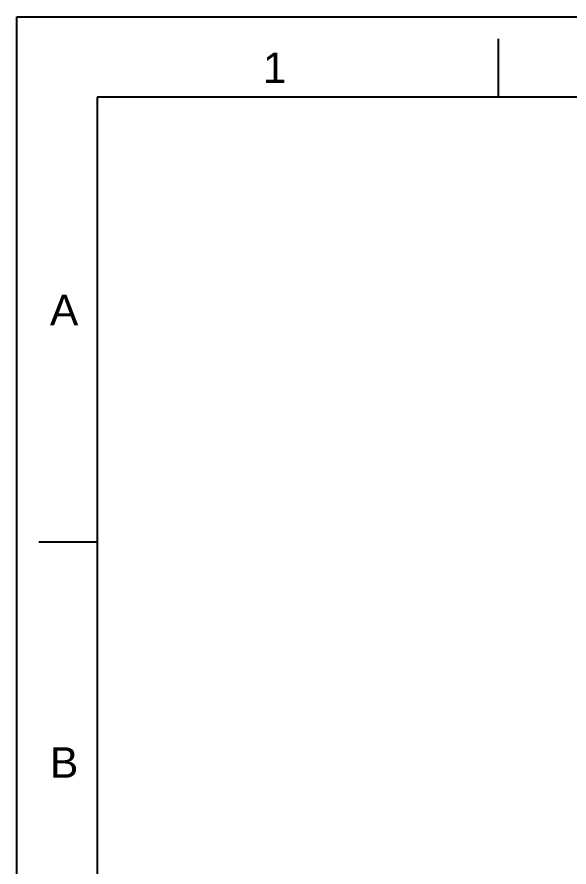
# Model space of a CAD drawing. Header units: millimetres. Extents: x 4257 to 5098, y 860 to 1455.
# Drawn here: x 4256.7 to 4394.4, y 1242.7 to 1454.7 of the extents above; entities that cross this region are included whole.
import ezdxf

# ---------------------------------------------------------------- set-up
doc = ezdxf.new("R2010")
doc.units = ezdxf.units.MM
doc.layers.add('FORM', color=7, linetype='Continuous')
doc.styles.get("Standard").update_dxf_attribs({"font": 'arial.ttf'})

msp = doc.modelspace()

# ---------------------------------------------------------------- linework, layer by layer
at = {"layer": 'FORM', "color": 7, "linetype": 'Continuous'}
for p, q in [((4256.66, 859.99), (4256.66, 1454.7)), ((4256.66, 1454.7), (5097.66, 1454.7)), ((4376.8, 1434.67), (4376.8, 1449.23)), ((4276.68, 1434.67), (4276.68, 880.01)), ((5077.63, 1434.67), (4276.68, 1434.67)), ((4276.68, 1323.74), (4262.13, 1323.74))]:
    msp.add_line(p, q, dxfattribs=at)

# ---------------------------------------------------------------- texts
at = {"layer": 'FORM', "char_height": 7.63, "attachment_point": 5}
for s, width, insert in [('1', 50.0595, (4320.96, 1442.02)), ('A', 10.0119, (4268.42, 1381.61)), ('B', 10.0119, (4268.42, 1268.78))]:
    msp.add_mtext_dynamic_manual_height_columns(s, width=width, gutter_width=12.51, heights=[0], dxfattribs=dict(at, insert=insert))

doc.saveas('drawing.dxf')
